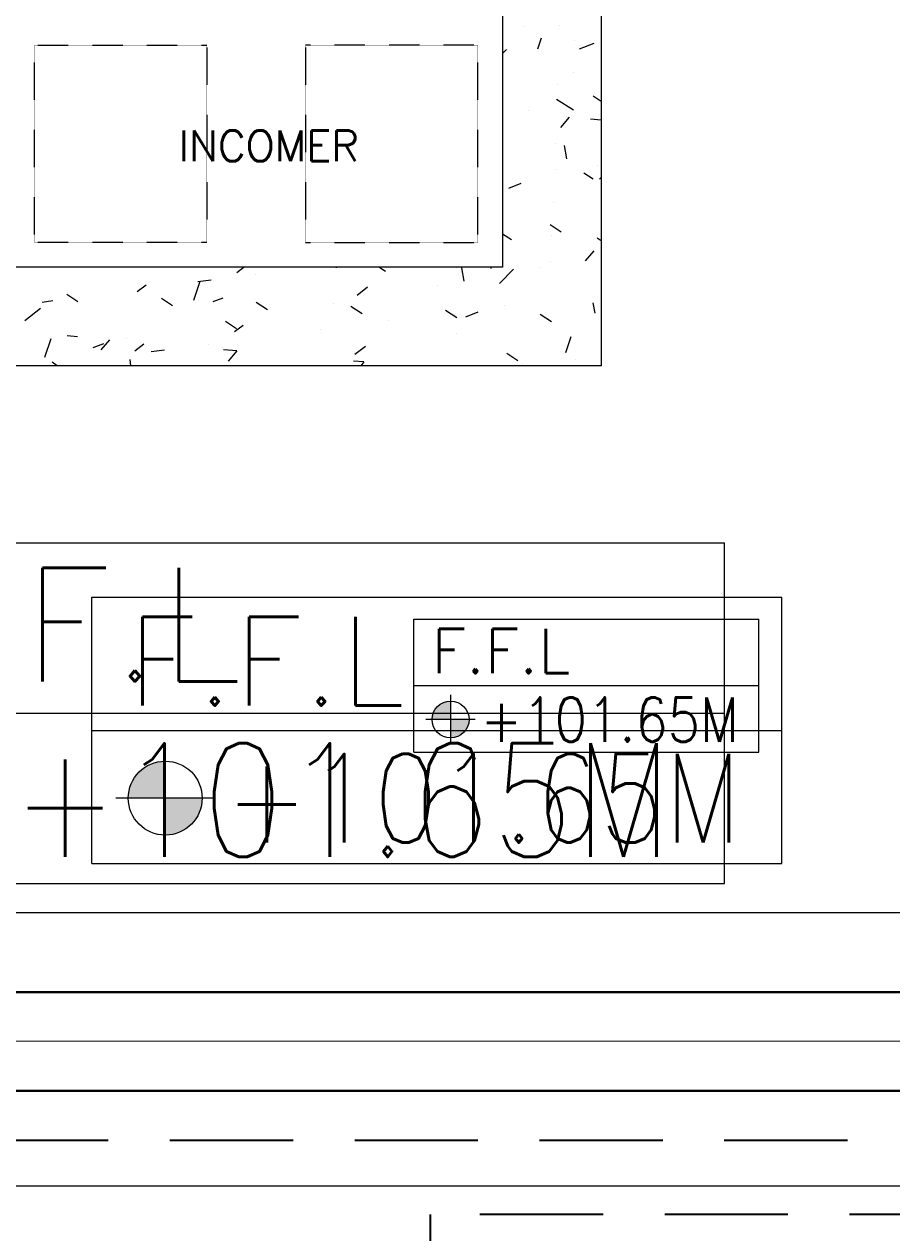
# Model space of a CAD drawing. Header units: inches. Extents: x 6 to 183294, y -48183 to 78918.
# Drawn here: x 144559 to 146319, y 30052 to 32503 of the extents above; entities that cross this region are included whole.
import ezdxf
from ezdxf.enums import TextEntityAlignment as Align

# ---------------------------------------------------------------- set-up
doc = ezdxf.new("R2010")
doc.units = ezdxf.units.IN
doc.header["$MEASUREMENT"] = 0
doc.header["$PDMODE"] = 35
doc.linetypes.add('( Hidden )', pattern=[0.375, 0.25, -0.125])
doc.linetypes.add('HIDDEN', pattern=[0.375, 0.25, -0.125])
for name, color, linetype, lineweight in [('SDA_DIM', 8, 'Continuous', 5), ('SDA_LEVELS', 8, 'Continuous', 0), ('SDA_RAILING', 8, 'FENCELINE1', 0), ('SDA_RCC', 1, 'Continuous', 30), ('SDA_TEXT_DETAILS', 8, 'Continuous', 0), ('SDA_TEXT_SITE', 8, 'Continuous', 0), ('SDA_WALL', 7, 'Continuous', 30), ('Substation', 7, 'Continuous', 0)]:
    doc.layers.add(name, color=color, linetype=linetype, lineweight=lineweight)
doc.layers.add('SDA_TEXT', color=21, linetype='Continuous')
doc.styles.add('ROMANS', font='simplex.shx', dxfattribs={"width": 0.7})
doc.styles.get("Standard").update_dxf_attribs({"font": 'txt.shx'})
doc.linetypes.add('FENCELINE1', pattern='A,0.25,-0.1,[133,ltypeshp.shx,S=0.1,R=0,X=-0.1,Y=0],-0.1,1', length=1.45)
doc.dimstyles.new('SDA-100', dxfattribs={"dimtxt": 0.2, "dimasz": 0.18, "dimexe": 0.18, "dimexo": 0.0625, "dimgap": 0.015, "dimtad": 0, "dimzin": 0, "dimdsep": 46, "dimtxsty": 'Standard', "dimblk": 'ARCHTICK', "dimcen": 0.09, "dimclrd": 27, "dimclre": 27, "dimclrt": 21, "dimadec": 0, "dimazin": 0, "dimtfac": 1, "dimtofl": 0, "dimtmove": 1, "dimatfit": 3, "dimfxl": 0, "dimtolj": 1, "dimtzin": 0, "dimlwd": -1, "dimlwe": -1, "dimarcsym": 0})

# ---------------------------------------------------------------- blocks, each defined once
blk = doc.blocks.new('A$C1F0C6E6E')
h = blk.add_hatch(color=256)
h.dxf.hatch_style = 1
h.paths.add_polyline_path([(0.2, 0.35, 0.414214), (0.05, 0.2), (0.2, 0.2)])
h = blk.add_hatch(color=256)
h.dxf.hatch_style = 1
h.paths.add_polyline_path([(0.35, 0.2), (0.2, 0.2), (0.2, 0.05, 0.414214)])
for p, q in [((0.2, 0.4), (0.2, 0)), ((0.4, 0.2), (0, 0.2))]:
    blk.add_line(p, q)
blk.add_circle((0.2, 0.2), 0.15)
blk = doc.blocks.new('A$C6129482A')
for p, q in [((0, 0.5571), (1.4, 0.5571)), ((0, 0.0171), (0, 0.5571)), ((1.4, 0.0171), (1.4, 0.5571)), ((0, 0.2871), (1.4, 0.2871)), ((0, 0.0171), (1.4, 0.0171))]:
    blk.add_line(p, q)
at = {"xscale": 0.5, "yscale": 0.5, "zscale": 0.5}
blk.add_blockref('A$C1F0C6E6E', (0.0487, 0.0497), dxfattribs=at)
blk.add_text('F.F.L', height=0.18).set_placement((0.072, 0.3374))
at = {"width": 0.85}
blk.add_attdef('F.F.L.', (0.2695, 0.0594), '', height=0.18, dxfattribs=at)
blk = doc.blocks.new('ext basement line')
at = {"layer": 'SDA_RCC', "linetype": '( Hidden )', "lineweight": 25, "elevation": -98.799}
blk.add_lwpolyline([(32.7529, -130.8354), (1.4764, -130.8354), (-2.788, -97.8271), (5.3928, -97.8271)], dxfattribs=at)
at = {"layer": 'SDA_RCC', "linetype": '( Hidden )', "lineweight": 25}
blk.add_lwpolyline([(32.764, -130.9854), (30.757, -130.9854), (26.2809, -130.9854), (26.2809, -133.9849), (42.7648, -133.9849), (42.7648, -127.7796), (42.7648, -127.7796)], dxfattribs=at)
blk = doc.blocks.new('_ArchTick')
at = {"color": 0, "const_width": 0.15}
blk.add_lwpolyline([(-0.5, -0.5), (0.5, 0.5)], dxfattribs=at)
blk = doc.blocks.new('*D720')
at = {"layer": 'Defpoints', "color": 0}
for p in [(151847.2, 30701.4), (143755.1, 30572.8), (151847.2, 30572.8)]:
    blk.add_point(p, dxfattribs=at)
at = {"layer": 'SDA_DIM', "color": 27}
for p, q in [((143755.1, 30572.9), (143755.1, 30701.6)), ((143755.1, 30701.4), (147800.6, 30701.4)), ((151847.2, 30701.4), (147801.7, 30701.4)), ((151847.2, 30572.9), (151847.2, 30701.6))]:
    blk.add_line(p, q, dxfattribs=at)
at = {"layer": 'SDA_DIM', "color": 27, "xscale": 0.18, "yscale": 0.18, "zscale": 0.18, "rotation": 180}
blk.add_blockref('_ArchTick', (143755.1, 30701.4), dxfattribs=at)
at = {"layer": 'SDA_DIM', "color": 27, "xscale": 0.18, "yscale": 0.18, "zscale": 0.18}
blk.add_blockref('_ArchTick', (151847.2, 30701.4), dxfattribs=at)
at = {"layer": 'SDA_DIM', "color": 21, "insert": (147801.1, 30701.4), "char_height": 0.2, "attachment_point": 5}
blk.add_mtext('\\A1;8092.17', dxfattribs=at)
blk = doc.blocks.new('*D737')
at = {"layer": 'Defpoints', "color": 0}
for p in [(143525.1, 30539.8), (151847.2, 30339.8), (151847.2, 30147)]:
    blk.add_point(p, dxfattribs=at)
at = {"layer": 'SDA_DIM', "color": 27}
for p, q in [((143525.1, 30539.8), (143525.1, 30146.8)), ((151847.2, 30339.8), (151847.2, 30146.8)), ((143525.1, 30147), (147685.6, 30147)), ((151847.2, 30147), (147686.7, 30147))]:
    blk.add_line(p, q, dxfattribs=at)
at = {"layer": 'SDA_DIM', "color": 27, "xscale": 0.18, "yscale": 0.18, "zscale": 0.18, "rotation": 180}
blk.add_blockref('_ArchTick', (143525.1, 30147), dxfattribs=at)
at = {"layer": 'SDA_DIM', "color": 27, "xscale": 0.18, "yscale": 0.18, "zscale": 0.18}
blk.add_blockref('_ArchTick', (151847.2, 30147), dxfattribs=at)
at = {"layer": 'SDA_DIM', "color": 21, "insert": (147686.1, 30147), "char_height": 0.2, "attachment_point": 5}
blk.add_mtext('\\A1;8322.17', dxfattribs=at)

msp = doc.modelspace()

# ---------------------------------------------------------------- linework, layer by layer
at = {"layer": 'SDA_RAILING', "elevation": -295932.873}
msp.add_lwpolyline([(151858.297, 30440.447), (143639.979, 30439.833)], dxfattribs=at)
at = {"layer": 'SDA_WALL'}
for points, elevation in [([(151847.23, 30539.833), (143754.979, 30539.833)], -295932.873), ([(151847.23, 30339.833), (143525.064, 30339.833)], -197133.873)]:
    msp.add_lwpolyline(points, dxfattribs=dict(at, elevation=elevation))
at = {"layer": 'Substation', "color": 8, "lineweight": 0}
for p, q in [((145729.459, 35310.742, -98334.873), (145729.459, 31810.742, -98334.873)), ((145571.259, 32498.285, -195037.577), (145571.259, 32498.285, -195037.577)), ((145644.832, 32501.523, -195037.577), (145644.832, 32501.523, -195037.577)), ((145607.563, 32474.829, -195037.577), (145600.264, 32453.075, -195037.577)), ((145675.916, 32470.056, -195037.577), (145675.916, 32470.056, -195037.577)), ((145714.677, 32464.401, -195037.577), (145684.429, 32452.79, -195037.577)), ((145729.459, 32477.105, -195037.577), (145729.459, 32477.105, -195037.577)), ((145729.459, 32477.105, -195037.577), (145729.459, 32477.105, -195037.577)), ((145729.459, 32477.105, -195037.577), (145729.459, 32477.105, -195037.577)), ((145537.24, 32452.039, -195037.577), (145529.459, 32443.93, -195037.577)), ((145529.459, 32450.774, -195037.577), (145529.459, 32450.774, -195037.577)), ((145539.572, 32452.106, -195037.577), (145539.572, 32452.106, -195037.577)), ((145729.459, 32449.977, -195037.577), (145729.459, 32449.977, -195037.577)), ((145529.459, 32420.276, -195037.577), (145529.459, 32420.276, -195037.577)), ((145529.459, 32420.276, -195037.577), (145529.459, 32420.276, -195037.577)), ((145529.459, 32420.276, -195037.577), (145529.459, 32420.276, -195037.577)), ((145529.459, 32420.276, -195037.577), (145529.459, 32420.276, -195037.577)), ((145529.459, 32420.276, -195037.577), (145529.459, 32420.276, -195037.577)), ((145529.459, 32420.276, -195037.577), (145529.459, 32420.276, -195037.577)), ((145529.459, 32420.276, -195037.577), (145529.459, 32420.276, -195037.577)), ((145529.459, 32420.276, -195037.577), (145529.459, 32420.276, -195037.577)), ((145529.459, 32420.276, -195037.577), (145529.459, 32420.276, -195037.577)), ((145529.459, 32412.994, -195037.577), (145529.459, 32412.994, -195037.577)), ((145672.649, 32405.377, -195037.577), (145672.649, 32405.377, -195037.577)), ((145640.455, 32381.682, -195037.577), (145640.455, 32381.682, -195037.577)), ((145673.191, 32328.708, -195037.577), (145639.033, 32350.469, -195037.577)), ((145729.459, 32346.731, -195037.577), (145713.334, 32357.607, -195037.577)), ((145729.459, 32353.321, -195037.577), (145729.459, 32353.321, -195037.577)), ((145729.459, 32353.321, -195037.577), (145729.459, 32353.321, -195037.577)), ((145729.459, 32353.321, -195037.577), (145729.459, 32353.321, -195037.577)), ((145729.459, 32347.585, -195037.577), (145729.459, 32347.585, -195037.577)), ((145729.459, 32347.585, -195037.577), (145729.459, 32347.585, -195037.577)), ((145729.459, 32347.585, -195037.577), (145729.459, 32347.585, -195037.577)), ((145529.459, 32321.254, -195037.577), (145529.459, 32321.254, -195037.577)), ((145529.459, 32321.254, -195037.577), (145529.459, 32321.254, -195037.577)), ((145581.211, 32328.067, -195037.577), (145581.211, 32328.067, -195037.577)), ((145664.566, 32314.651, -195037.577), (145647.211, 32293.968, -195037.577)), ((145729.459, 32333.494, -195037.577), (145729.459, 32333.494, -195037.577)), ((145529.459, 32308.168, -195037.577), (145529.459, 32308.168, -195037.577)), ((145529.459, 32308.168, -195037.577), (145529.459, 32308.168, -195037.577)), ((145529.459, 32308.168, -195037.577), (145529.459, 32308.168, -195037.577)), ((145529.459, 32308.168, -195037.577), (145529.459, 32308.168, -195037.577)), ((145529.459, 32308.168, -195037.577), (145529.459, 32308.168, -195037.577)), ((145529.459, 32308.168, -195037.577), (145529.459, 32308.168, -195037.577)), ((145529.459, 32308.168, -195037.577), (145529.459, 32308.168, -195037.577)), ((145529.459, 32308.168, -195037.577), (145529.459, 32308.168, -195037.577)), ((145529.459, 32308.168, -195037.577), (145529.459, 32308.168, -195037.577)), ((145529.459, 32305.966, -195037.577), (145529.459, 32305.966, -195037.577)), ((145529.459, 32305.966, -195037.577), (145529.459, 32305.966, -195037.577)), ((145529.459, 32305.966, -195037.577), (145529.459, 32305.966, -195037.577)), ((145529.459, 32305.966, -195037.577), (145529.459, 32305.966, -195037.577)), ((145529.459, 32305.966, -195037.577), (145529.459, 32305.966, -195037.577)), ((145529.459, 32305.966, -195037.577), (145529.459, 32305.966, -195037.577)), ((145529.459, 32305.966, -195037.577), (145529.459, 32305.966, -195037.577)), ((145529.459, 32305.966, -195037.577), (145529.459, 32305.966, -195037.577)), ((145529.459, 32305.966, -195037.577), (145529.459, 32305.966, -195037.577)), ((145529.459, 32296.512, -195037.577), (145529.459, 32296.512, -195037.577)), ((145729.12, 32309.004, -195037.577), (145707.602, 32310.886, -195037.577)), ((145636.077, 32261.84, -195037.577), (145636.077, 32261.84, -195037.577)), ((145654.004, 32257.143, -195037.577), (145658.902, 32230.591, -195037.577)), ((145722.965, 32217.21, -195037.577), (145722.965, 32217.21, -195037.577)), ((145729.459, 32218.065, -195037.577), (145729.459, 32218.065, -195037.577)), ((145729.459, 32218.065, -195037.577), (145729.459, 32218.065, -195037.577)), ((145729.459, 32217.011, -195037.577), (145729.459, 32217.011, -195037.577)), ((145529.459, 32191.734, -195037.577), (145529.459, 32191.734, -195037.577)), ((145529.459, 32191.734, -195037.577), (145529.459, 32191.734, -195037.577)), ((145529.459, 32191.734, -195037.577), (145529.459, 32191.734, -195037.577)), ((145529.459, 32191.656, -195037.577), (145529.459, 32191.656, -195037.577)), ((145529.459, 32191.656, -195037.577), (145529.459, 32191.656, -195037.577)), ((145529.459, 32191.656, -195037.577), (145529.459, 32191.656, -195037.577)), ((145529.459, 32191.656, -195037.577), (145529.459, 32191.656, -195037.577)), ((145529.459, 32191.656, -195037.577), (145529.459, 32191.656, -195037.577)), ((145529.459, 32191.656, -195037.577), (145529.459, 32191.656, -195037.577)), ((145529.459, 32191.656, -195037.577), (145529.459, 32191.656, -195037.577)), ((145529.459, 32191.656, -195037.577), (145529.459, 32191.656, -195037.577)), ((145529.459, 32191.656, -195037.577), (145529.459, 32191.656, -195037.577)), ((145638.543, 32208.211, -195037.577), (145638.543, 32208.211, -195037.577)), ((145713.249, 32188.879, -195037.577), (145693.896, 32201.208, -195037.577)), ((145729.459, 32192.36, -195037.577), (145726.105, 32188.864, -195037.577)), ((145529.459, 32180.029, -195037.577), (145529.459, 32180.029, -195037.577)), ((145566.587, 32180.125, -195037.577), (145541.38, 32170.449, -195037.577)), ((145631.7, 32141.998, -195037.577), (145631.7, 32141.998, -195037.577)), ((145729.459, 32124.902, -195037.577), (145729.459, 32124.902, -195037.577)), ((145729.459, 32124.902, -195037.577), (145729.459, 32124.902, -195037.577)), ((145648.125, 32081.454, -195037.577), (145625.741, 32096.553, -195037.577)), ((145729.459, 32100.529, -195037.577), (145729.459, 32100.529, -195037.577)), ((145529.459, 32079.75, -195037.577), (145529.459, 32079.75, -195037.577)), ((145529.459, 32079.75, -195037.577), (145529.459, 32079.75, -195037.577)), ((145529.459, 32079.75, -195037.577), (145529.459, 32079.75, -195037.577)), ((145529.459, 32079.75, -195037.577), (145529.459, 32079.75, -195037.577)), ((145529.459, 32079.75, -195037.577), (145529.459, 32079.75, -195037.577)), ((145529.459, 32079.75, -195037.577), (145529.459, 32079.75, -195037.577)), ((145529.459, 32079.75, -195037.577), (145529.459, 32079.75, -195037.577)), ((145529.459, 32079.75, -195037.577), (145529.459, 32079.75, -195037.577)), ((145529.459, 32079.75, -195037.577), (145529.459, 32079.75, -195037.577)), ((145529.459, 32079.75, -195037.577), (145529.459, 32079.75, -195037.577)), ((145547.504, 32065.85, -195037.577), (145529.459, 32077.346, -195037.577)), ((145529.459, 32077.346, -195037.577), (145529.459, 32077.346, -195037.577)), ((145529.459, 32077.346, -195037.577), (145529.459, 32077.346, -195037.577)), ((145529.459, 32077.346, -195037.577), (145529.459, 32077.346, -195037.577)), ((145529.459, 32077.346, -195037.577), (145529.459, 32077.346, -195037.577)), ((145529.459, 32077.346, -195037.577), (145529.459, 32077.346, -195037.577)), ((145529.459, 32077.346, -195037.577), (145529.459, 32077.346, -195037.577)), ((145529.459, 32077.346, -195037.577), (145529.459, 32077.346, -195037.577)), ((145529.459, 32077.346, -195037.577), (145529.459, 32077.346, -195037.577)), ((145529.459, 32077.346, -195037.577), (145529.459, 32077.346, -195037.577)), ((145628.26, 32075.222, -195037.577), (145628.26, 32075.222, -195037.577)), ((145729.459, 32064.242, -195037.577), (145721.463, 32069.336, -195037.577)), ((145729.459, 32088.545, -195037.577), (145729.459, 32088.545, -195037.577)), ((145729.459, 32088.545, -195037.577), (145729.459, 32088.545, -195037.577)), ((145529.459, 32063.546, -195037.577), (145529.459, 32063.546, -195037.577)), ((145529.459, 32062.214, -195037.577), (145529.459, 32062.214, -195037.577)), ((145529.459, 32062.214, -195037.577), (145529.459, 32062.214, -195037.577)), ((145529.459, 32062.214, -195037.577), (145529.459, 32062.214, -195037.577)), ((145714.517, 32043.862, -195037.577), (145697.161, 32023.179, -195037.577)), ((145627.322, 32022.156, -195037.577), (145627.322, 32022.156, -195037.577)), ((144607.666, 32010.742, -195037.577), (144607.666, 32010.742, -195037.577)), ((144607.666, 32010.742, -195037.577), (144607.666, 32010.742, -195037.577)), ((144607.666, 32010.742, -195037.577), (144607.666, 32010.742, -195037.577)), ((144607.666, 32010.742, -195037.577), (144607.666, 32010.742, -195037.577)), ((144607.666, 32010.742, -195037.577), (144607.666, 32010.742, -195037.577)), ((144607.666, 32010.742, -195037.577), (144607.666, 32010.742, -195037.577)), ((144607.666, 32010.742, -195037.577), (144607.666, 32010.742, -195037.577)), ((144607.666, 32010.742, -195037.577), (144607.666, 32010.742, -195037.577)), ((144607.666, 32010.742, -195037.577), (144607.666, 32010.742, -195037.577)), ((144607.666, 32010.742, -195037.577), (144607.666, 32010.742, -195037.577)), ((144736.853, 32010.742, -195037.577), (144736.853, 32010.742, -195037.577)), ((144736.853, 32010.742, -195037.577), (144736.853, 32010.742, -195037.577)), ((144736.853, 32010.742, -195037.577), (144736.853, 32010.742, -195037.577)), ((144736.853, 32010.742, -195037.577), (144736.853, 32010.742, -195037.577)), ((144736.853, 32010.742, -195037.577), (144736.853, 32010.742, -195037.577)), ((144736.853, 32010.742, -195037.577), (144736.853, 32010.742, -195037.577)), ((144736.853, 32010.742, -195037.577), (144736.853, 32010.742, -195037.577)), ((144736.853, 32010.742, -195037.577), (144736.853, 32010.742, -195037.577)), ((144736.853, 32010.742, -195037.577), (144736.853, 32010.742, -195037.577)), ((144856.941, 32010.742, -195037.577), (144856.941, 32010.742, -195037.577)), ((144856.941, 32010.742, -195037.577), (144856.941, 32010.742, -195037.577)), ((144856.941, 32010.742, -195037.577), (144856.941, 32010.742, -195037.577)), ((144856.941, 32010.742, -195037.577), (144856.941, 32010.742, -195037.577)), ((144856.941, 32010.742, -195037.577), (144856.941, 32010.742, -195037.577)), ((144856.941, 32010.742, -195037.577), (144856.941, 32010.742, -195037.577)), ((144856.941, 32010.742, -195037.577), (144856.941, 32010.742, -195037.577)), ((144856.941, 32010.742, -195037.577), (144856.941, 32010.742, -195037.577)), ((144856.941, 32010.742, -195037.577), (144856.941, 32010.742, -195037.577)), ((144856.941, 32010.742, -195037.577), (144856.941, 32010.742, -195037.577)), ((144916.284, 32010.742, -195037.577), (144916.284, 32010.742, -195037.577)), ((144916.284, 32010.742, -195037.577), (144916.284, 32010.742, -195037.577)), ((144916.284, 32010.742, -195037.577), (144916.284, 32010.742, -195037.577)), ((144916.284, 32010.742, -195037.577), (144916.284, 32010.742, -195037.577)), ((144916.284, 32010.742, -195037.577), (144916.284, 32010.742, -195037.577)), ((144916.284, 32010.742, -195037.577), (144916.284, 32010.742, -195037.577)), ((144916.284, 32010.742, -195037.577), (144916.284, 32010.742, -195037.577)), ((144916.284, 32010.742, -195037.577), (144916.284, 32010.742, -195037.577)), ((144916.284, 32010.742, -195037.577), (144916.284, 32010.742, -195037.577)), ((145005.234, 32010.742, -195037.577), (144990.078, 31999.113, -195037.577)), ((145028.099, 31996.209, -195037.577), (145028.099, 31996.209, -195037.577)), ((145095.714, 32010.742, -195037.577), (145095.714, 32010.742, -195037.577)), ((145095.714, 32010.742, -195037.577), (145095.714, 32010.742, -195037.577)), ((145095.714, 32010.742, -195037.577), (145095.714, 32010.742, -195037.577)), ((145095.714, 32010.742, -195037.577), (145095.714, 32010.742, -195037.577)), ((145095.714, 32010.742, -195037.577), (145095.714, 32010.742, -195037.577)), ((145095.714, 32010.742, -195037.577), (145095.714, 32010.742, -195037.577)), ((145095.714, 32010.742, -195037.577), (145095.714, 32010.742, -195037.577)), ((145095.714, 32010.742, -195037.577), (145095.714, 32010.742, -195037.577)), ((145095.714, 32010.742, -195037.577), (145095.714, 32010.742, -195037.577)), ((145106.216, 32010.742, -195037.577), (145106.216, 32010.742, -195037.577)), ((145106.216, 32010.742, -195037.577), (145106.216, 32010.742, -195037.577)), ((145106.216, 32010.742, -195037.577), (145106.216, 32010.742, -195037.577)), ((145106.216, 32010.742, -195037.577), (145106.216, 32010.742, -195037.577)), ((145106.216, 32010.742, -195037.577), (145106.216, 32010.742, -195037.577)), ((145106.216, 32010.742, -195037.577), (145106.216, 32010.742, -195037.577)), ((145106.216, 32010.742, -195037.577), (145106.216, 32010.742, -195037.577)), ((145106.216, 32010.742, -195037.577), (145106.216, 32010.742, -195037.577)), ((145106.216, 32010.742, -195037.577), (145106.216, 32010.742, -195037.577)), ((145106.216, 32010.742, -195037.577), (145106.216, 32010.742, -195037.577)), ((145138.491, 32010.742, -195037.577), (145138.491, 32010.742, -195037.577)), ((145138.491, 32010.742, -195037.577), (145138.491, 32010.742, -195037.577)), ((145138.491, 32010.742, -195037.577), (145138.491, 32010.742, -195037.577)), ((145138.491, 32010.742, -195037.577), (145138.491, 32010.742, -195037.577)), ((145138.491, 32010.742, -195037.577), (145138.491, 32010.742, -195037.577)), ((145191.363, 32010.742, -195037.577), (145191.69, 32008.97, -195037.577)), ((145275.145, 32010.742, -195037.577), (145275.145, 32010.742, -195037.577)), ((145275.145, 32010.742, -195037.577), (145275.145, 32010.742, -195037.577)), ((145275.145, 32010.742, -195037.577), (145275.145, 32010.742, -195037.577)), ((145275.145, 32010.742, -195037.577), (145275.145, 32010.742, -195037.577)), ((145275.145, 32010.742, -195037.577), (145275.145, 32010.742, -195037.577)), ((145275.145, 32010.742, -195037.577), (145275.145, 32010.742, -195037.577)), ((145275.145, 32010.742, -195037.577), (145275.145, 32010.742, -195037.577)), ((145275.145, 32010.742, -195037.577), (145275.145, 32010.742, -195037.577)), ((145275.145, 32010.742, -195037.577), (145275.145, 32010.742, -195037.577)), ((145291.923, 32001.579, -195037.577), (145278.338, 32010.742, -195037.577)), ((145308.84, 32010.742, -195037.577), (145308.84, 32010.742, -195037.577)), ((145308.84, 32010.742, -195037.577), (145308.84, 32010.742, -195037.577)), ((145308.84, 32010.742, -195037.577), (145308.84, 32010.742, -195037.577)), ((145355.492, 32010.742, -195037.577), (145355.492, 32010.742, -195037.577)), ((145355.492, 32010.742, -195037.577), (145355.492, 32010.742, -195037.577)), ((145355.492, 32010.742, -195037.577), (145355.492, 32010.742, -195037.577)), ((145355.492, 32010.742, -195037.577), (145355.492, 32010.742, -195037.577)), ((145355.492, 32010.742, -195037.577), (145355.492, 32010.742, -195037.577)), ((145355.492, 32010.742, -195037.577), (145355.492, 32010.742, -195037.577)), ((145355.492, 32010.742, -195037.577), (145355.492, 32010.742, -195037.577)), ((145355.492, 32010.742, -195037.577), (145355.492, 32010.742, -195037.577)), ((145355.492, 32010.742, -195037.577), (145355.492, 32010.742, -195037.577)), ((145355.492, 32010.742, -195037.577), (145355.492, 32010.742, -195037.577)), ((145436.437, 32009.629, -195037.577), (145429.261, 32010.742, -195037.577)), ((145440.343, 31995.165, -195037.577), (145440.343, 31995.165, -195037.577)), ((145445.741, 32008.945, -195037.577), (145450.639, 31982.393, -195037.577)), ((145454.575, 32010.742, -195037.577), (145454.575, 32010.742, -195037.577)), ((145454.575, 32010.742, -195037.577), (145454.575, 32010.742, -195037.577)), ((145454.575, 32010.742, -195037.577), (145454.575, 32010.742, -195037.577)), ((145454.575, 32010.742, -195037.577), (145454.575, 32010.742, -195037.577)), ((145454.575, 32010.742, -195037.577), (145454.575, 32010.742, -195037.577)), ((145454.575, 32010.742, -195037.577), (145454.575, 32010.742, -195037.577)), ((145454.575, 32010.742, -195037.577), (145454.575, 32010.742, -195037.577)), ((145454.575, 32010.742, -195037.577), (145454.575, 32010.742, -195037.577)), ((145454.575, 32010.742, -195037.577), (145454.575, 32010.742, -195037.577)), ((145460.644, 32010.742, -195037.577), (145460.644, 32010.742, -195037.577)), ((145460.644, 32010.742, -195037.577), (145460.644, 32010.742, -195037.577)), ((145505.467, 32010.742, -195037.577), (145505.787, 32007.992, -195037.577)), ((145551.35, 32006.732, -195037.577), (145523.31, 31977.509, -195037.577)), ((145606.427, 32009.221, -195037.577), (145606.427, 32009.221, -195037.577)), ((144805.954, 31974.313, -195037.577), (144787.75, 31960.344, -195037.577)), ((144915.01, 31981.553, -195037.577), (144902.126, 31943.156, -195037.577)), ((144937.977, 31984.344, -195037.577), (144911.208, 31980.82, -195037.577)), ((145255.505, 31969.817, -195037.577), (145234.085, 31953.38, -195037.577)), ((145396.48, 31973.183, -195037.577), (145396.48, 31973.183, -195037.577)), ((145729.459, 31984.046, -195037.577), (145729.459, 31984.046, -195037.577)), ((144667.706, 31940.484, -195037.577), (144644.935, 31954.991, -195037.577)), ((144859.882, 31932.364, -195037.577), (144837.111, 31946.871, -195037.577)), ((144961.627, 31947.902, -195037.577), (144941.462, 31940.161, -195037.577)), ((145729.459, 31959.025, -195037.577), (145729.459, 31959.025, -195037.577)), ((145729.459, 31959.025, -195037.577), (145729.459, 31959.025, -195037.577)), ((144591.876, 31926.527, -195037.577), (144559.745, 31901.872, -195037.577)), ((144616.748, 31942.053, -195037.577), (144595.333, 31939.234, -195037.577)), ((145052.058, 31924.244, -195037.577), (145029.287, 31938.751, -195037.577)), ((145186.533, 31937.146, -195037.577), (145186.533, 31937.146, -195037.577)), ((145244.234, 31916.124, -195037.577), (145221.463, 31930.631, -195037.577)), ((145436.411, 31908.005, -195037.577), (145413.639, 31922.512, -195037.577)), ((145533.555, 31933.233, -195037.577), (145533.555, 31933.233, -195037.577)), ((145712.779, 31938.519, -195037.577), (145716.697, 31917.277, -195037.577)), ((144989.443, 31885.468, -195037.577), (144967.059, 31900.566, -195037.577)), ((144976.586, 31901.108, -195037.577), (144976.586, 31901.108, -195037.577)), ((145297.096, 31902.103, -195037.577), (145297.096, 31902.103, -195037.577)), ((145478.994, 31919.071, -195037.577), (145453.787, 31909.395, -195037.577)), ((145628.587, 31899.885, -195037.577), (145605.815, 31914.392, -195037.577)), ((145622.944, 31902.314, -195037.577), (145622.944, 31902.314, -195037.577)), ((145729.459, 31896.483, -195037.577), (145729.459, 31896.483, -195037.577)), ((144667.059, 31869.084, -195037.577), (144645.541, 31870.966, -195037.577)), ((145002.837, 31892.42, -195037.577), (144985.7, 31879.271, -195037.577)), ((145160.752, 31884.153, -195037.577), (145160.752, 31884.153, -195037.577)), ((145435.965, 31875.323, -195037.577), (145435.965, 31875.323, -195037.577)), ((144612.53, 31865.441, -195037.577), (144599.646, 31827.045, -195037.577)), ((144719.643, 31855.013, -195037.577), (144698.221, 31846.79, -195037.577)), ((144731.613, 31863.436, -195037.577), (144714.257, 31842.753, -195037.577)), ((144766.639, 31865.07, -195037.577), (144766.639, 31865.07, -195037.577)), ((144801.577, 31854.471, -195037.577), (144783.372, 31840.502, -195037.577)), ((144933.394, 31854.221, -195037.577), (144933.394, 31854.221, -195037.577)), ((145251.128, 31849.975, -195037.577), (145229.707, 31833.539, -195037.577)), ((145667.849, 31869.132, -195037.577), (145656.9, 31836.5, -195037.577)), ((145729.459, 31867.563, -195037.577), (145729.459, 31867.563, -195037.577)), ((144772.693, 31823.56, -195037.577), (144774.185, 31810.742, -195037.577)), ((144843.272, 31842.356, -195037.577), (144816.503, 31838.832, -195037.577)), ((144989.826, 31840.845, -195037.577), (144962.929, 31843.198, -195037.577)), ((144989.826, 31840.845, -195037.577), (144972.471, 31820.162, -195037.577)), ((145560.531, 31820.4, -195037.577), (145538.147, 31835.499, -195037.577)), ((145677.987, 31822.728, -195037.577), (145677.987, 31822.728, -195037.577)), ((145729.459, 31835.622, -195037.577), (145729.459, 31835.622, -195037.577)), ((145729.459, 31835.622, -195037.577), (145729.459, 31835.622, -195037.577)), ((145729.459, 31835.622, -195037.577), (145729.459, 31835.622, -195037.577)), ((145729.459, 31835.622, -195037.577), (145729.459, 31835.622, -195037.577)), ((145729.459, 31835.622, -195037.577), (145729.459, 31835.622, -195037.577)), ((145729.459, 31835.622, -195037.577), (145729.459, 31835.622, -195037.577)), ((145729.459, 31835.622, -195037.577), (145729.459, 31835.622, -195037.577)), ((145729.459, 31835.622, -195037.577), (145729.459, 31835.622, -195037.577)), ((145729.459, 31835.622, -195037.577), (145729.459, 31835.622, -195037.577)), ((145729.459, 31829.504, -195037.577), (145729.459, 31829.504, -195037.577)), ((145729.459, 31810.742, -98334.873), (144329.459, 31810.742, -98334.873)), ((144576.652, 31810.742, -195037.577), (144576.652, 31810.742, -195037.577)), ((144592.785, 31810.742, -195037.577), (144592.785, 31810.742, -195037.577)), ((144592.785, 31810.742, -195037.577), (144592.785, 31810.742, -195037.577)), ((144592.785, 31810.742, -195037.577), (144592.785, 31810.742, -195037.577)), ((144603.142, 31810.742, -195037.577), (144603.142, 31810.742, -195037.577)), ((144603.142, 31810.742, -195037.577), (144603.142, 31810.742, -195037.577)), ((144603.142, 31810.742, -195037.577), (144603.142, 31810.742, -195037.577)), ((144603.142, 31810.742, -195037.577), (144603.142, 31810.742, -195037.577)), ((144603.142, 31810.742, -195037.577), (144603.142, 31810.742, -195037.577)), ((144603.142, 31810.742, -195037.577), (144603.142, 31810.742, -195037.577)), ((144625.606, 31810.742, -195037.577), (144615.334, 31817.671, -195037.577)), ((144691.929, 31810.742, -195037.577), (144691.929, 31810.742, -195037.577)), ((144691.929, 31810.742, -195037.577), (144691.929, 31810.742, -195037.577)), ((144691.929, 31810.742, -195037.577), (144691.929, 31810.742, -195037.577)), ((144691.929, 31810.742, -195037.577), (144691.929, 31810.742, -195037.577)), ((144691.929, 31810.742, -195037.577), (144691.929, 31810.742, -195037.577)), ((144691.929, 31810.742, -195037.577), (144691.929, 31810.742, -195037.577)), ((144691.929, 31810.742, -195037.577), (144691.929, 31810.742, -195037.577)), ((144691.929, 31810.742, -195037.577), (144691.929, 31810.742, -195037.577)), ((144691.929, 31810.742, -195037.577), (144691.929, 31810.742, -195037.577)), ((144744.589, 31810.742, -195037.577), (144744.589, 31810.742, -195037.577)), ((144744.589, 31810.742, -195037.577), (144744.589, 31810.742, -195037.577)), ((144744.589, 31810.742, -195037.577), (144744.589, 31810.742, -195037.577)), ((144825.927, 31810.742, -195037.577), (144825.927, 31810.742, -195037.577)), ((144871.36, 31810.742, -195037.577), (144871.36, 31810.742, -195037.577)), ((144871.36, 31810.742, -195037.577), (144871.36, 31810.742, -195037.577)), ((144871.36, 31810.742, -195037.577), (144871.36, 31810.742, -195037.577)), ((144871.36, 31810.742, -195037.577), (144871.36, 31810.742, -195037.577)), ((144871.36, 31810.742, -195037.577), (144871.36, 31810.742, -195037.577)), ((144871.36, 31810.742, -195037.577), (144871.36, 31810.742, -195037.577)), ((144871.36, 31810.742, -195037.577), (144871.36, 31810.742, -195037.577)), ((144871.36, 31810.742, -195037.577), (144871.36, 31810.742, -195037.577)), ((144871.36, 31810.742, -195037.577), (144871.36, 31810.742, -195037.577)), ((144896.392, 31810.742, -195037.577), (144896.392, 31810.742, -195037.577)), ((144896.392, 31810.742, -195037.577), (144896.392, 31810.742, -195037.577)), ((144896.392, 31810.742, -195037.577), (144896.392, 31810.742, -195037.577)), ((145048.195, 31810.742, -195037.577), (145048.195, 31810.742, -195037.577)), ((145048.195, 31810.742, -195037.577), (145048.195, 31810.742, -195037.577)), ((145048.195, 31810.742, -195037.577), (145048.195, 31810.742, -195037.577)), ((145050.79, 31810.742, -195037.577), (145050.79, 31810.742, -195037.577)), ((145050.79, 31810.742, -195037.577), (145050.79, 31810.742, -195037.577)), ((145050.79, 31810.742, -195037.577), (145050.79, 31810.742, -195037.577)), ((145050.79, 31810.742, -195037.577), (145050.79, 31810.742, -195037.577)), ((145050.79, 31810.742, -195037.577), (145050.79, 31810.742, -195037.577)), ((145050.79, 31810.742, -195037.577), (145050.79, 31810.742, -195037.577)), ((145050.79, 31810.742, -195037.577), (145050.79, 31810.742, -195037.577)), ((145050.79, 31810.742, -195037.577), (145050.79, 31810.742, -195037.577)), ((145050.79, 31810.742, -195037.577), (145050.79, 31810.742, -195037.577)), ((145075.203, 31810.742, -195037.577), (145075.203, 31810.742, -195037.577)), ((145199.998, 31810.742, -195037.577), (145199.998, 31810.742, -195037.577)), ((145199.998, 31810.742, -195037.577), (145199.998, 31810.742, -195037.577)), ((145199.998, 31810.742, -195037.577), (145199.998, 31810.742, -195037.577)), ((145248.04, 31818.254, -195037.577), (145226.522, 31820.137, -195037.577)), ((145230.221, 31810.742, -195037.577), (145230.221, 31810.742, -195037.577)), ((145230.221, 31810.742, -195037.577), (145230.221, 31810.742, -195037.577)), ((145230.221, 31810.742, -195037.577), (145230.221, 31810.742, -195037.577)), ((145230.221, 31810.742, -195037.577), (145230.221, 31810.742, -195037.577)), ((145230.221, 31810.742, -195037.577), (145230.221, 31810.742, -195037.577)), ((145230.221, 31810.742, -195037.577), (145230.221, 31810.742, -195037.577)), ((145230.221, 31810.742, -195037.577), (145230.221, 31810.742, -195037.577)), ((145230.221, 31810.742, -195037.577), (145230.221, 31810.742, -195037.577)), ((145230.221, 31810.742, -195037.577), (145230.221, 31810.742, -195037.577)), ((145248.04, 31818.254, -195037.577), (145241.736, 31810.742, -195037.577)), ((145324.478, 31810.742, -195037.577), (145324.478, 31810.742, -195037.577)), ((145409.651, 31810.742, -195037.577), (145409.651, 31810.742, -195037.577)), ((145409.651, 31810.742, -195037.577), (145409.651, 31810.742, -195037.577)), ((145409.651, 31810.742, -195037.577), (145409.651, 31810.742, -195037.577)), ((145409.651, 31810.742, -195037.577), (145409.651, 31810.742, -195037.577)), ((145409.651, 31810.742, -195037.577), (145409.651, 31810.742, -195037.577)), ((145409.651, 31810.742, -195037.577), (145409.651, 31810.742, -195037.577)), ((145409.651, 31810.742, -195037.577), (145409.651, 31810.742, -195037.577)), ((145409.651, 31810.742, -195037.577), (145409.651, 31810.742, -195037.577)), ((145409.651, 31810.742, -195037.577), (145409.651, 31810.742, -195037.577)), ((145503.605, 31810.742, -195037.577), (145503.605, 31810.742, -195037.577)), ((145569.534, 31814.609, -195037.577), (145569.534, 31814.609, -195037.577)), ((145586.945, 31810.742, -195037.577), (145586.945, 31810.742, -195037.577)), ((145586.945, 31810.742, -195037.577), (145586.945, 31810.742, -195037.577)), ((145586.945, 31810.742, -195037.577), (145586.945, 31810.742, -195037.577)), ((145586.945, 31810.742, -195037.577), (145586.945, 31810.742, -195037.577)), ((145589.082, 31810.742, -195037.577), (145589.082, 31810.742, -195037.577)), ((145589.082, 31810.742, -195037.577), (145589.082, 31810.742, -195037.577)), ((145589.082, 31810.742, -195037.577), (145589.082, 31810.742, -195037.577)), ((145589.082, 31810.742, -195037.577), (145589.082, 31810.742, -195037.577)), ((145589.082, 31810.742, -195037.577), (145589.082, 31810.742, -195037.577)), ((145589.082, 31810.742, -195037.577), (145589.082, 31810.742, -195037.577)), ((145589.082, 31810.742, -195037.577), (145589.082, 31810.742, -195037.577)), ((145589.082, 31810.742, -195037.577), (145589.082, 31810.742, -195037.577)), ((145589.082, 31810.742, -195037.577), (145589.082, 31810.742, -195037.577)), ((145655.408, 31810.742, -195037.577), (145655.408, 31810.742, -195037.577)), ((145655.408, 31810.742, -195037.577), (145655.408, 31810.742, -195037.577))]:
    msp.add_line(p, q, dxfattribs=at)
at = {"layer": 'Substation', "color": 6, "linetype": 'Continuous', "lineweight": 0, "ltscale": 50}
for p, q in [((145529.459, 35110.742, -98334.873), (145529.459, 32010.742, -98334.873)), ((145529.459, 32010.742, -98334.873), (144529.459, 32010.742, -98334.873))]:
    msp.add_line(p, q, dxfattribs=at)
at = {"layer": 'Substation', "color": 6, "linetype": 'HIDDEN', "lineweight": 0, "ltscale": 0.5}
for p, q in [((144579.459, 32460.742, -98334.873), (144929.459, 32460.742, -98334.873)), ((144579.459, 32060.742, -98334.873), (144579.459, 32460.742, -98334.873)), ((144929.459, 32460.742, -98334.873), (144929.459, 32060.742, -98334.873)), ((145479.459, 32460.742, -98334.873), (145129.459, 32460.742, -98334.873)), ((145129.459, 32460.742, -98334.873), (145129.459, 32060.742, -98334.873)), ((145479.459, 32060.742, -98334.873), (145479.459, 32460.742, -98334.873)), ((144929.459, 32060.742, -98334.873), (144579.459, 32060.742, -98334.873)), ((145129.459, 32060.742, -98334.873), (145479.459, 32060.742, -98334.873))]:
    msp.add_line(p, q, dxfattribs=at)

# ---------------------------------------------------------------- block references
at = {"layer": 'SDA_LEVELS', "xscale": 1000, "yscale": 1000, "zscale": 1000}
msp.add_blockref('A$C6129482A', (144696.108, 30783.888, -98334.873), dxfattribs=at).add_auto_attribs({'F.F.L.': '+101.65M'})
at = {"layer": 'SDA_RCC', "linetype": '( Hidden )', "xscale": 1000, "yscale": 1000, "zscale": 1000}
msp.add_blockref('ext basement line', (119101.378, 161074.759, -295932.873), dxfattribs=at)
at = {"layer": 'SDA_TEXT_DETAILS', "xscale": 500, "yscale": 500, "zscale": 500}
msp.add_blockref('A$C6129482A', (145349.513, 31018.242, -98334.873), dxfattribs=at).add_auto_attribs({'F.F.L.': '+101.65M'})
at = {"layer": 'SDA_TEXT_SITE', "xscale": 1280, "yscale": 1280, "zscale": 1280}
msp.add_blockref('A$C6129482A', (144187.663, 30738.46, -394731.873), dxfattribs=at).add_auto_attribs({'F.F.L.': '+101.65M'})

# ---------------------------------------------------------------- texts
at = {"layer": 'Substation', "color": 8, "lineweight": 0, "style": 'ROMANS'}
msp.add_text('INCOMER', height=62.4334, dxfattribs=at).set_placement((145054.851, 32256.692, -195037.577), align=Align.MIDDLE_CENTER)

# ---------------------------------------------------------------- dimensions: what is measured, and where the dimension line sits
at = {"layer": 'SDA_DIM'}
for base, p1, p2, picture, middle in [((151847.23, 30701.377, -98334.873), (143755.064, 30572.83, -197133.873), (151847.23, 30572.83, -197133.873), '*D720', (147801.147, 30701.377, -98334.873)), ((151847.23, 30146.952, -98334.873), (143525.064, 30539.833, -197133.873), (151847.23, 30339.833, -295932.873), '*D737', (147686.147, 30146.952, -98334.873))]:
    dim = msp.add_linear_dim(base=base, p1=p1, p2=p2, dimstyle='SDA-100', dxfattribs=at)
    dim.commit()
    dim.dimension.update_dxf_attribs({"geometry": picture, "text_midpoint": middle})

# ---------------------------------------------------------------- leaders
at = {"layer": 'SDA_TEXT'}
msp.add_leader([(148811.283, 30539.833, -98334.873), (148194.79, 29746.432, -98334.873), (145259.866, 29746.432, -98334.873)], dimstyle='SDA-100', override={"dimscale": 1, "dimtxt": 0.2, "dimasz": 0.18, "dimgap": 0.09, "dimtad": 0, "dimtxsty": 'Standard', "dimclrd": 256, "dimlwd": 65535}, dxfattribs=at)

doc.saveas('drawing.dxf')
